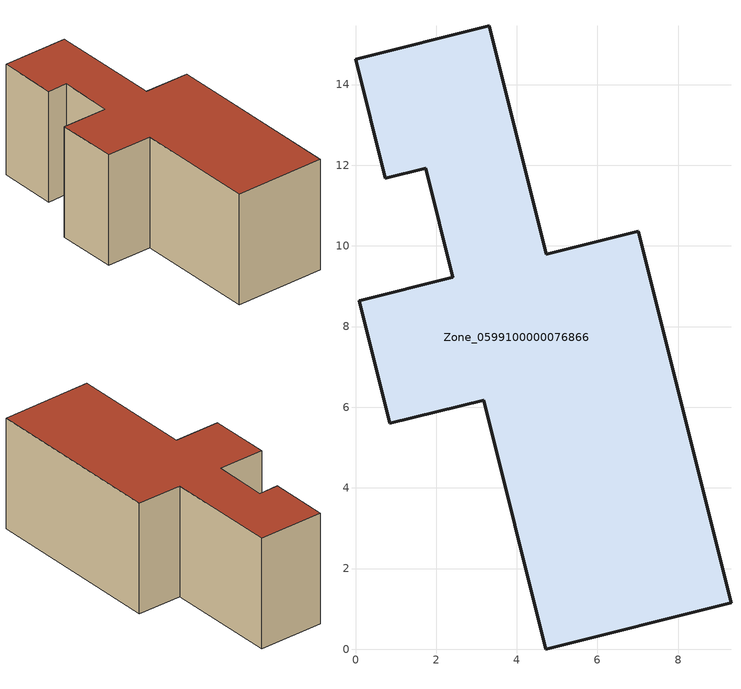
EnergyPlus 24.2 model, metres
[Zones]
Zone_0599100000076866
 floor ground (C_G): 3.18,6.18 0.85,5.6 0.09,8.64 2.41,9.22 1.74,11.93 0.74,11.68 0,14.63 3.31,15.46 4.73,9.8 7.01,10.37 9.31,1.16 4.72,0 z0
 wall outside (C_F): 0.85,5.6 3.18,6.18 4.72,0 9.31,1.16 7.01,10.37 4.73,9.8 3.31,15.46 0,14.63 0.74,11.68 1.74,11.93 2.41,9.22 0.09,8.64 0.85,5.6 z0:5.86
 roof outside (C_R): 2.41,9.22 0.09,8.64 0.85,5.6 3.18,6.18 4.72,0 9.31,1.16 7.01,10.37 4.73,9.8 3.31,15.46 0,14.63 0.74,11.68 1.74,11.93 z5.86
[BUILDING]
Pand.0599100000076866: North Axis=0; Terrain=City; Loads Convergence Tolerance Value=0.04; Temperature Convergence Tolerance Value=0.4; Solar Distribution=FullExterior; Maximum Number of Warmup Days=25; Minimum Number of Warmup Days=1
[Site:Location]
Rotterdam.The.Hague.AP_ZH_NLD Design_Conditions: Latitude=51.96; Longitude=4.45; Time Zone=1; Elevation=-4.5
[SITE:GROUNDTEMPERATURE:BUILDINGSURFACE]
18, 18, 18, 18, 18, 18, 18, 18, 18, 18, 18, 18
[MATERIAL] Thermal Absorptance=0.9; Solar Absorptance=0.7; Visible Absorptance=0.7
Name | Roughness | Thickness | Conductivity | Density | Specific Heat
G.TI.1965-1974 | MediumSmooth | 0.15 | 0.882353 | 540 | 1210
F.TI.1965-1974 | Rough | 0.3 | 0.697674 | 1920 | 840
R.TI.1965-1974 | MediumRough | 0.2 | 0.232558 | 1500 | 1000
[CONSTRUCTION]
C_G: G.TI.1965-1974
C_F: F.TI.1965-1974
C_R: R.TI.1965-1974
[ZONE]
Zone_0599100000076866: Type=1; Multiplier=1; Ceiling Height=Autocalculate; Volume=Autocalculate; Floor Area=autocalculate; Part of Total Floor Area=Yes
[ZONEINFILTRATION:DESIGNFLOWRATE]
Infil_Zone_0599100000076866: Zone or ZoneList or Space or SpaceList=Zone_0599100000076866; Schedule=AlwaysOn; Design Flow Rate Calculation Method=Flow/Area; Flow Rate per Floor Area=0.003; Constant Term Coefficient=1; Temperature Term Coefficient=0; Velocity Term Coefficient=0; Velocity Squared Term Coefficient=0
[HVACTEMPLATE:ZONE:IDEALLOADSAIRSYSTEM]
Zone_0599100000076866: Maximum Heating Supply Air Temperature=50; Minimum Cooling Supply Air Temperature=13; Maximum Heating Supply Air Humidity Ratio=0.0156; Minimum Cooling Supply Air Humidity Ratio=0.0077; Heating Limit=NoLimit; Cooling Limit=NoLimit; Dehumidification Control Type=ConstantSensibleHeatRatio; Cooling Sensible Heat Ratio=0.7; Dehumidification Setpoint=60; Humidification Control Type=None; Humidification Setpoint=30; Outdoor Air Method=None; Outdoor Air Flow Rate per Person=0.00944; Outdoor Air Flow Rate per Zone Floor Area=0; Outdoor Air Flow Rate per Zone=0; Demand Controlled Ventilation Type=None; Outdoor Air Economizer Type=NoEconomizer; Heat Recovery Type=None; Sensible Heat Recovery Effectiveness=0.7; Latent Heat Recovery Effectiveness=0.65
[ZONECONTROL:THERMOSTAT]
ThermostatControl_Zone_0599100000076866: Zone or ZoneList=Zone_0599100000076866; Control Type Schedule=DualSetpointControlType; Control 1=Thermostat_Zone_0599100000076866; Temperature Difference Between Cutout And Setpoint=0
[THERMOSTATSETPOINT:DUALSETPOINT]
Thermostat_Zone_0599100000076866: Heating Setpoint Temperature Schedule=HeatingSetpoint_Zone_0599100000076866; Cooling Setpoint Temperature Schedule=CoolingSetpoint_Zone_0599100000076866
[SCHEDULE:COMPACT]
HeatingSetpoint_Zone_0599100000076866: Through: 12/31, For: AllDays, Until: 24:00, 21
CoolingSetpoint_Zone_0599100000076866: Through: 12/31, For: AllDays, Until: 24:00, 24
DualSetpointControlType: Through: 12/31, For: AllDays, Until: 24:00, 4
AlwaysOn: Through: 12/31, For: AllDays, Until: 24:00, 1
